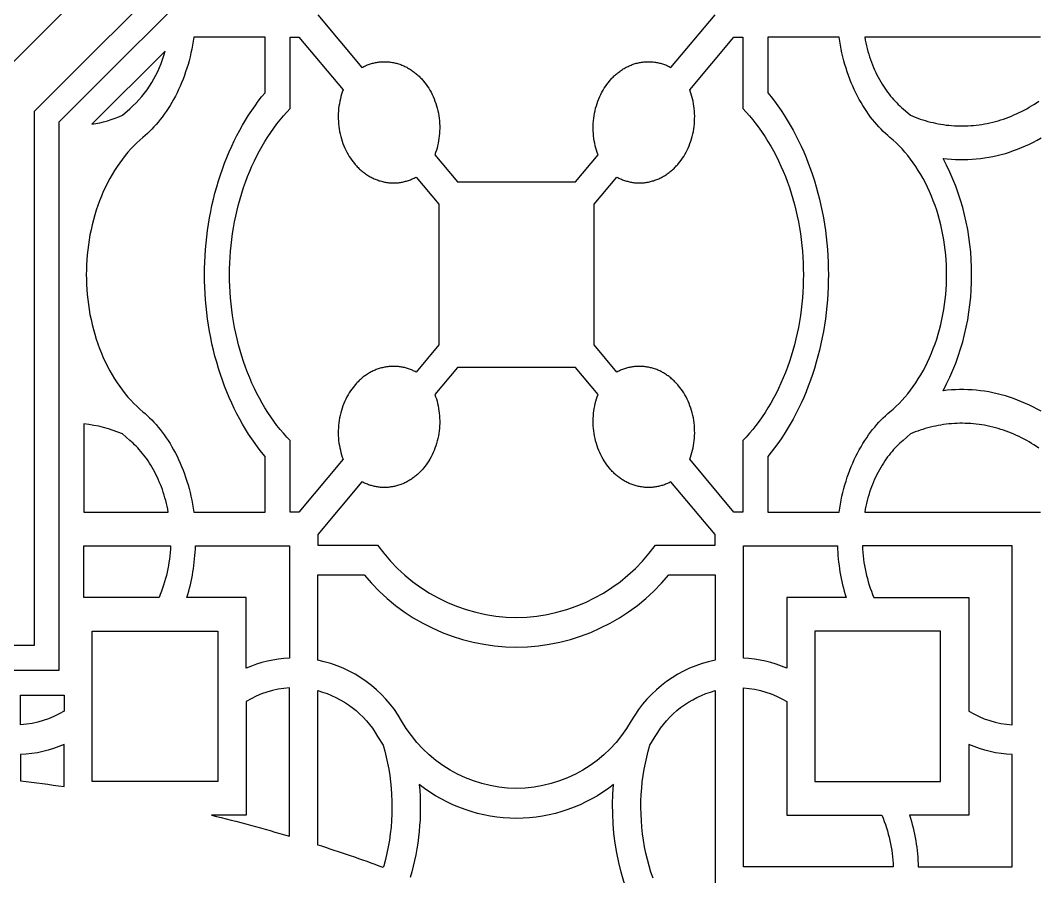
# Model space of a CAD drawing. Extents: x 59271 to 61367, y 41180 to 44085.
# Drawn here: x 60211.1 to 60423.5, y 43259.1 to 43437.7 of the extents above; entities that cross this region are included whole.
import ezdxf

# ---------------------------------------------------------------- set-up
doc = ezdxf.new("R2010")
doc.units = 0
doc.layers.get('0').update_dxf_attribs({"linetype": 'CONTINUOUS'})

msp = doc.modelspace()

# ---------------------------------------------------------------- linework, layer by layer
for points in [[(60172.6, 43587.48), (60203.59, 43587.48), (60203.59, 43482.21), (60233.21, 43452.59), (60203.59, 43422.97), (60203.59, 43317.7), (60141.61, 43317.7), (60141.61, 43422.97), (60111.99, 43452.59), (60141.61, 43482.21), (60141.61, 43587.48)], [(60253.18, 43450.51), (60245.83, 43450.51), (60213.99, 43418.66), (60213.99, 43307.3), (60174.68, 43307.3), (60174.68, 43302.11), (60219.18, 43302.11), (60219.18, 43416.51)], [(60236.68, 43356.04), (60237.14, 43355.64), (60237.61, 43355.22), (60238.07, 43354.78), (60238.52, 43354.32), (60238.97, 43353.85), (60239.42, 43353.36), (60239.86, 43352.84), (60240.29, 43352.31), (60240.72, 43351.76), (60241.13, 43351.2), (60241.54, 43350.61), (60241.94, 43350.01), (60242.33, 43349.39), (60242.71, 43348.75), (60243.08, 43348.1), (60243.44, 43347.43), (60243.79, 43346.75), (60244.12, 43346.05), (60244.44, 43345.34), (60244.75, 43344.61), (60245.05, 43343.87), (60245.33, 43343.12), (60245.59, 43342.36), (60245.84, 43341.59), (60246.08, 43340.8), (60246.3, 43340.01), (60246.5, 43339.21), (60246.69, 43338.4), (60246.86, 43337.59), (60247.02, 43336.77), (60247.15, 43335.95), (60247.28, 43335.12), (60262.16, 43335.12), (60262.16, 43346.7), (60261.44, 43347.58), (60260.74, 43348.48), (60260.06, 43349.42), (60259.39, 43350.38), (60258.73, 43351.37), (60258.1, 43352.39), (60257.48, 43353.44), (60256.87, 43354.51), (60256.29, 43355.6), (60255.73, 43356.72), (60255.19, 43357.85), (60254.67, 43359.01), (60254.18, 43360.19), (60253.71, 43361.39), (60253.26, 43362.61), (60252.83, 43363.84), (60252.43, 43365.09), (60252.06, 43366.35), (60251.71, 43367.63), (60251.38, 43368.91), (60251.08, 43370.2), (60250.81, 43371.51), (60250.56, 43372.81), (60250.35, 43374.13), (60250.15, 43375.44), (60249.99, 43376.76), (60249.84, 43378.08), (60249.73, 43379.4), (60249.64, 43380.72), (60249.58, 43382.03), (60249.54, 43383.34), (60249.53, 43384.65), (60249.54, 43385.95), (60249.58, 43387.26), (60249.64, 43388.57), (60249.73, 43389.89), (60249.84, 43391.21), (60249.99, 43392.53), (60250.15, 43393.85), (60250.35, 43395.17), (60250.56, 43396.48), (60250.81, 43397.79), (60251.08, 43399.09), (60251.38, 43400.38), (60251.71, 43401.67), (60252.06, 43402.94), (60252.43, 43404.2), (60252.83, 43405.45), (60253.26, 43406.68), (60253.71, 43407.9), (60254.18, 43409.1), (60254.67, 43410.28), (60255.19, 43411.44), (60255.73, 43412.58), (60256.29, 43413.7), (60256.87, 43414.79), (60257.48, 43415.86), (60258.1, 43416.9), (60258.73, 43417.92), (60259.39, 43418.91), (60260.06, 43419.88), (60260.74, 43420.81), (60261.44, 43421.72), (60262.16, 43422.6), (60262.16, 43434.17), (60247.28, 43434.17), (60247.15, 43433.35), (60247.02, 43432.52), (60246.86, 43431.7), (60246.69, 43430.89), (60246.5, 43430.08), (60246.3, 43429.28), (60246.08, 43428.49), (60245.84, 43427.71), (60245.59, 43426.94), (60245.33, 43426.17), (60245.05, 43425.42), (60244.75, 43424.68), (60244.44, 43423.96), (60244.12, 43423.24), (60243.79, 43422.55), (60243.44, 43421.86), (60243.08, 43421.19), (60242.71, 43420.54), (60242.33, 43419.9), (60241.94, 43419.29), (60241.54, 43418.68), (60241.13, 43418.1), (60240.72, 43417.53), (60240.29, 43416.98), (60239.86, 43416.45), (60239.42, 43415.94), (60238.97, 43415.45), (60238.52, 43414.97), (60238.07, 43414.51), (60237.61, 43414.08), (60237.14, 43413.66), (60236.68, 43413.26), (60236.04, 43412.7), (60235.4, 43412.12), (60234.78, 43411.5), (60234.17, 43410.86), (60233.56, 43410.19), (60232.98, 43409.48), (60232.4, 43408.75), (60231.84, 43407.99), (60231.3, 43407.2), (60230.77, 43406.39), (60230.26, 43405.55), (60229.77, 43404.69), (60229.3, 43403.81), (60228.85, 43402.9), (60228.42, 43401.97), (60228.02, 43401.03), (60227.64, 43400.06), (60227.28, 43399.08), (60226.94, 43398.09), (60226.63, 43397.09), (60226.35, 43396.07), (60226.09, 43395.04), (60225.85, 43394.01), (60225.64, 43392.97), (60225.46, 43391.93), (60225.3, 43390.88), (60225.17, 43389.84), (60225.06, 43388.79), (60224.97, 43387.75), (60224.91, 43386.71), (60224.88, 43385.67), (60224.87, 43384.65), (60224.88, 43383.62), (60224.91, 43382.59), (60224.97, 43381.55), (60225.06, 43380.5), (60225.17, 43379.46), (60225.3, 43378.41), (60225.46, 43377.36), (60225.64, 43376.32), (60225.85, 43375.28), (60226.09, 43374.25), (60226.35, 43373.22), (60226.63, 43372.21), (60226.94, 43371.2), (60227.28, 43370.21), (60227.64, 43369.23), (60228.02, 43368.27), (60228.42, 43367.32), (60228.85, 43366.4), (60229.3, 43365.49), (60229.77, 43364.6), (60230.26, 43363.74), (60230.77, 43362.9), (60231.3, 43362.09), (60231.84, 43361.3), (60232.4, 43360.54), (60232.98, 43359.81), (60233.56, 43359.11), (60234.17, 43358.43), (60234.78, 43357.79), (60235.4, 43357.18), (60236.04, 43356.59)], [(60267.36, 43350.01), (60266.66, 43350.76), (60265.97, 43351.54), (60265.29, 43352.35), (60264.63, 43353.19), (60263.98, 43354.07), (60263.34, 43354.97), (60262.73, 43355.89), (60262.13, 43356.85), (60261.54, 43357.83), (60260.98, 43358.84), (60260.44, 43359.87), (60259.92, 43360.92), (60259.42, 43362), (60258.95, 43363.09), (60258.49, 43364.21), (60258.06, 43365.34), (60257.66, 43366.49), (60257.28, 43367.65), (60256.93, 43368.83), (60256.6, 43370.02), (60256.3, 43371.22), (60256.03, 43372.43), (60255.78, 43373.64), (60255.56, 43374.86), (60255.36, 43376.09), (60255.19, 43377.32), (60255.05, 43378.55), (60254.94, 43379.77), (60254.85, 43381), (60254.79, 43382.22), (60254.75, 43383.44), (60254.74, 43384.65), (60254.75, 43385.86), (60254.79, 43387.07), (60254.85, 43388.3), (60254.94, 43389.52), (60255.05, 43390.75), (60255.19, 43391.98), (60255.36, 43393.21), (60255.56, 43394.43), (60255.78, 43395.65), (60256.03, 43396.87), (60256.3, 43398.08), (60256.6, 43399.27), (60256.93, 43400.46), (60257.28, 43401.64), (60257.66, 43402.81), (60258.06, 43403.95), (60258.49, 43405.09), (60258.95, 43406.2), (60259.42, 43407.3), (60259.92, 43408.37), (60260.44, 43409.43), (60260.98, 43410.46), (60261.54, 43411.46), (60262.13, 43412.45), (60262.73, 43413.4), (60263.34, 43414.33), (60263.98, 43415.23), (60264.63, 43416.1), (60265.29, 43416.94), (60265.97, 43417.75), (60266.66, 43418.54), (60267.36, 43419.29), (60267.36, 43434.17), (60269.21, 43434.17), (60278.42, 43423.17), (60278.25, 43422.72), (60278.11, 43422.26), (60277.97, 43421.78), (60277.85, 43421.3), (60277.74, 43420.81), (60277.65, 43420.3), (60277.57, 43419.8), (60277.5, 43419.28), (60277.46, 43418.76), (60277.43, 43418.23), (60277.41, 43417.7), (60277.42, 43417.17), (60277.44, 43416.64), (60277.48, 43416.11), (60277.53, 43415.58), (60277.6, 43415.05), (60277.69, 43414.53), (60277.8, 43414.01), (60277.92, 43413.49), (60278.06, 43412.99), (60278.22, 43412.49), (60278.39, 43412), (60278.58, 43411.53), (60278.77, 43411.06), (60278.99, 43410.6), (60279.21, 43410.16), (60279.45, 43409.73), (60279.7, 43409.32), (60279.96, 43408.92), (60280.23, 43408.54), (60280.5, 43408.17), (60280.79, 43407.81), (60280.93, 43407.64), (60281.08, 43407.47), (60281.24, 43407.31), (60281.39, 43407.14), (60281.55, 43406.98), (60281.71, 43406.82), (60281.88, 43406.66), (60282.05, 43406.51), (60282.22, 43406.36), (60282.39, 43406.21), (60282.57, 43406.07), (60282.75, 43405.93), (60282.94, 43405.79), (60283.12, 43405.66), (60283.31, 43405.53), (60283.5, 43405.41), (60283.7, 43405.29), (60283.89, 43405.17), (60284.09, 43405.06), (60284.29, 43404.95), (60284.5, 43404.84), (60284.7, 43404.74), (60284.91, 43404.65), (60285.12, 43404.56), (60285.33, 43404.47), (60285.54, 43404.39), (60285.76, 43404.32), (60285.97, 43404.24), (60286.19, 43404.18), (60286.41, 43404.12), (60286.62, 43404.06), (60286.84, 43404.01), (60287.06, 43403.96), (60287.29, 43403.92), (60287.51, 43403.89), (60287.73, 43403.86), (60287.95, 43403.83), (60288.18, 43403.81), (60288.4, 43403.8), (60288.62, 43403.79), (60288.84, 43403.78), (60289.06, 43403.78), (60289.29, 43403.79), (60289.51, 43403.8), (60289.73, 43403.81), (60289.95, 43403.83), (60290.17, 43403.86), (60290.38, 43403.89), (60290.6, 43403.92), (60290.81, 43403.96), (60291.03, 43404.01), (60291.24, 43404.06), (60291.45, 43404.11), (60291.66, 43404.17), (60291.87, 43404.23), (60292.07, 43404.3), (60292.28, 43404.37), (60292.48, 43404.45), (60292.68, 43404.53), (60292.87, 43404.61), (60293.07, 43404.7), (60293.26, 43404.79), (60293.45, 43404.88), (60293.64, 43404.98), (60298.37, 43399.33), (60298.37, 43369.97), (60293.64, 43364.32), (60293.45, 43364.41), (60293.26, 43364.51), (60293.07, 43364.6), (60292.87, 43364.69), (60292.68, 43364.77), (60292.48, 43364.85), (60292.28, 43364.92), (60292.07, 43365), (60291.87, 43365.06), (60291.66, 43365.12), (60291.45, 43365.18), (60291.24, 43365.24), (60291.03, 43365.29), (60290.81, 43365.33), (60290.6, 43365.37), (60290.38, 43365.41), (60290.17, 43365.44), (60289.95, 43365.46), (60289.73, 43365.48), (60289.51, 43365.5), (60289.29, 43365.51), (60289.06, 43365.51), (60288.84, 43365.51), (60288.62, 43365.51), (60288.4, 43365.5), (60288.18, 43365.48), (60287.95, 43365.46), (60287.73, 43365.44), (60287.51, 43365.41), (60287.29, 43365.37), (60287.06, 43365.33), (60286.84, 43365.29), (60286.62, 43365.23), (60286.41, 43365.18), (60286.19, 43365.12), (60285.97, 43365.05), (60285.76, 43364.98), (60285.54, 43364.9), (60285.33, 43364.82), (60285.12, 43364.74), (60284.91, 43364.65), (60284.7, 43364.55), (60284.5, 43364.45), (60284.29, 43364.35), (60284.09, 43364.24), (60283.89, 43364.13), (60283.7, 43364.01), (60283.5, 43363.89), (60283.31, 43363.76), (60283.12, 43363.63), (60282.94, 43363.5), (60282.75, 43363.36), (60282.57, 43363.22), (60282.39, 43363.08), (60282.22, 43362.93), (60282.05, 43362.78), (60281.88, 43362.63), (60281.71, 43362.47), (60281.55, 43362.31), (60281.39, 43362.15), (60281.24, 43361.99), (60281.08, 43361.82), (60280.93, 43361.65), (60280.79, 43361.48), (60280.5, 43361.13), (60280.23, 43360.76), (60279.96, 43360.37), (60279.7, 43359.98), (60279.45, 43359.56), (60279.21, 43359.13), (60278.99, 43358.69), (60278.77, 43358.24), (60278.58, 43357.77), (60278.39, 43357.29), (60278.22, 43356.8), (60278.06, 43356.31), (60277.92, 43355.8), (60277.8, 43355.29), (60277.69, 43354.77), (60277.6, 43354.24), (60277.53, 43353.72), (60277.48, 43353.18), (60277.44, 43352.65), (60277.42, 43352.12), (60277.41, 43351.59), (60277.43, 43351.06), (60277.46, 43350.54), (60277.5, 43350.01), (60277.57, 43349.5), (60277.65, 43348.99), (60277.74, 43348.49), (60277.85, 43348), (60277.97, 43347.51), (60278.11, 43347.04), (60278.25, 43346.58), (60278.42, 43346.12), (60269.21, 43335.12), (60267.36, 43335.12)], [(60361.79, 43419.29), (60362.5, 43418.54), (60363.19, 43417.75), (60363.87, 43416.94), (60364.53, 43416.1), (60365.18, 43415.23), (60365.82, 43414.33), (60366.43, 43413.4), (60367.03, 43412.45), (60367.62, 43411.46), (60368.18, 43410.46), (60368.72, 43409.43), (60369.24, 43408.37), (60369.74, 43407.3), (60370.21, 43406.2), (60370.67, 43405.09), (60371.1, 43403.95), (60371.5, 43402.81), (60371.88, 43401.64), (60372.23, 43400.46), (60372.56, 43399.27), (60372.86, 43398.08), (60373.13, 43396.87), (60373.38, 43395.65), (60373.6, 43394.43), (60373.8, 43393.21), (60373.97, 43391.98), (60374.11, 43390.75), (60374.22, 43389.52), (60374.31, 43388.3), (60374.37, 43387.07), (60374.41, 43385.86), (60374.42, 43384.65), (60374.41, 43383.44), (60374.37, 43382.22), (60374.31, 43381), (60374.22, 43379.77), (60374.11, 43378.55), (60373.97, 43377.32), (60373.8, 43376.09), (60373.6, 43374.86), (60373.38, 43373.64), (60373.13, 43372.43), (60372.86, 43371.22), (60372.56, 43370.02), (60372.23, 43368.83), (60371.88, 43367.65), (60371.5, 43366.49), (60371.1, 43365.34), (60370.67, 43364.21), (60370.21, 43363.09), (60369.74, 43362), (60369.24, 43360.92), (60368.72, 43359.87), (60368.18, 43358.84), (60367.62, 43357.83), (60367.03, 43356.85), (60366.43, 43355.89), (60365.82, 43354.97), (60365.18, 43354.07), (60364.53, 43353.19), (60363.87, 43352.35), (60363.19, 43351.54), (60362.5, 43350.76), (60361.79, 43350.01), (60361.79, 43335.12), (60359.95, 43335.12), (60350.74, 43346.12), (60350.9, 43346.58), (60351.05, 43347.04), (60351.19, 43347.51), (60351.31, 43348), (60351.42, 43348.49), (60351.51, 43348.99), (60351.59, 43349.5), (60351.66, 43350.01), (60351.7, 43350.54), (60351.73, 43351.06), (60351.75, 43351.59), (60351.74, 43352.12), (60351.72, 43352.65), (60351.68, 43353.18), (60351.63, 43353.72), (60351.56, 43354.24), (60351.47, 43354.77), (60351.36, 43355.29), (60351.24, 43355.8), (60351.1, 43356.31), (60350.94, 43356.8), (60350.77, 43357.29), (60350.58, 43357.77), (60350.39, 43358.24), (60350.17, 43358.69), (60349.95, 43359.13), (60349.71, 43359.56), (60349.46, 43359.98), (60349.2, 43360.37), (60348.93, 43360.76), (60348.66, 43361.13), (60348.37, 43361.48), (60348.23, 43361.65), (60348.08, 43361.82), (60347.92, 43361.99), (60347.77, 43362.15), (60347.61, 43362.31), (60347.45, 43362.47), (60347.28, 43362.63), (60347.11, 43362.78), (60346.94, 43362.93), (60346.76, 43363.08), (60346.59, 43363.22), (60346.41, 43363.36), (60346.22, 43363.5), (60346.04, 43363.63), (60345.85, 43363.76), (60345.66, 43363.89), (60345.46, 43364.01), (60345.27, 43364.13), (60345.07, 43364.24), (60344.87, 43364.35), (60344.66, 43364.45), (60344.46, 43364.55), (60344.25, 43364.65), (60344.04, 43364.74), (60343.83, 43364.82), (60343.62, 43364.9), (60343.4, 43364.98), (60343.19, 43365.05), (60342.97, 43365.12), (60342.75, 43365.18), (60342.54, 43365.23), (60342.32, 43365.29), (60342.09, 43365.33), (60341.87, 43365.37), (60341.65, 43365.41), (60341.43, 43365.44), (60341.21, 43365.46), (60340.98, 43365.48), (60340.76, 43365.5), (60340.54, 43365.51), (60340.32, 43365.51), (60340.1, 43365.51), (60339.87, 43365.51), (60339.65, 43365.5), (60339.43, 43365.48), (60339.21, 43365.46), (60338.99, 43365.44), (60338.78, 43365.41), (60338.56, 43365.37), (60338.35, 43365.33), (60338.13, 43365.29), (60337.92, 43365.24), (60337.71, 43365.18), (60337.5, 43365.12), (60337.29, 43365.06), (60337.09, 43365), (60336.88, 43364.92), (60336.68, 43364.85), (60336.48, 43364.77), (60336.29, 43364.69), (60336.09, 43364.6), (60335.9, 43364.51), (60335.71, 43364.41), (60335.52, 43364.32), (60330.79, 43369.97), (60330.79, 43399.33), (60335.52, 43404.98), (60335.71, 43404.88), (60335.9, 43404.79), (60336.09, 43404.7), (60336.29, 43404.61), (60336.48, 43404.53), (60336.68, 43404.45), (60336.88, 43404.37), (60337.09, 43404.3), (60337.29, 43404.23), (60337.5, 43404.17), (60337.71, 43404.11), (60337.92, 43404.06), (60338.13, 43404.01), (60338.35, 43403.96), (60338.56, 43403.92), (60338.78, 43403.89), (60338.99, 43403.86), (60339.21, 43403.83), (60339.43, 43403.81), (60339.65, 43403.8), (60339.87, 43403.79), (60340.1, 43403.78), (60340.32, 43403.78), (60340.54, 43403.79), (60340.76, 43403.8), (60340.98, 43403.81), (60341.21, 43403.83), (60341.43, 43403.86), (60341.65, 43403.89), (60341.87, 43403.92), (60342.09, 43403.96), (60342.32, 43404.01), (60342.54, 43404.06), (60342.75, 43404.12), (60342.97, 43404.18), (60343.19, 43404.24), (60343.4, 43404.32), (60343.62, 43404.39), (60343.83, 43404.47), (60344.04, 43404.56), (60344.25, 43404.65), (60344.46, 43404.74), (60344.66, 43404.84), (60344.87, 43404.95), (60345.07, 43405.06), (60345.27, 43405.17), (60345.46, 43405.29), (60345.66, 43405.41), (60345.85, 43405.53), (60346.04, 43405.66), (60346.22, 43405.79), (60346.41, 43405.93), (60346.59, 43406.07), (60346.76, 43406.21), (60346.94, 43406.36), (60347.11, 43406.51), (60347.28, 43406.66), (60347.45, 43406.82), (60347.61, 43406.98), (60347.77, 43407.14), (60347.92, 43407.31), (60348.08, 43407.47), (60348.23, 43407.64), (60348.37, 43407.81), (60348.66, 43408.17), (60348.93, 43408.54), (60349.2, 43408.92), (60349.46, 43409.32), (60349.71, 43409.73), (60349.95, 43410.16), (60350.17, 43410.6), (60350.39, 43411.06), (60350.58, 43411.53), (60350.77, 43412), (60350.94, 43412.49), (60351.1, 43412.99), (60351.24, 43413.49), (60351.36, 43414.01), (60351.47, 43414.53), (60351.56, 43415.05), (60351.63, 43415.58), (60351.68, 43416.11), (60351.72, 43416.64), (60351.74, 43417.17), (60351.75, 43417.7), (60351.73, 43418.23), (60351.7, 43418.76), (60351.66, 43419.28), (60351.59, 43419.8), (60351.51, 43420.3), (60351.42, 43420.81), (60351.31, 43421.3), (60351.19, 43421.78), (60351.05, 43422.26), (60350.9, 43422.72), (60350.74, 43423.17), (60359.95, 43434.17), (60361.79, 43434.17)], [(60392.48, 43413.26), (60392.02, 43413.66), (60391.55, 43414.08), (60391.09, 43414.51), (60390.64, 43414.97), (60390.19, 43415.45), (60389.74, 43415.94), (60389.3, 43416.45), (60388.87, 43416.98), (60388.44, 43417.53), (60388.03, 43418.1), (60387.62, 43418.68), (60387.22, 43419.29), (60386.83, 43419.9), (60386.45, 43420.54), (60386.08, 43421.19), (60385.72, 43421.86), (60385.37, 43422.55), (60385.04, 43423.24), (60384.72, 43423.96), (60384.41, 43424.68), (60384.11, 43425.42), (60383.83, 43426.17), (60383.57, 43426.94), (60383.32, 43427.71), (60383.08, 43428.49), (60382.86, 43429.28), (60382.66, 43430.08), (60382.47, 43430.89), (60382.3, 43431.7), (60382.14, 43432.52), (60382.01, 43433.35), (60381.88, 43434.17), (60367, 43434.17), (60367, 43422.6), (60367.72, 43421.72), (60368.42, 43420.81), (60369.1, 43419.88), (60369.77, 43418.91), (60370.43, 43417.92), (60371.06, 43416.9), (60371.68, 43415.86), (60372.28, 43414.79), (60372.87, 43413.7), (60373.43, 43412.58), (60373.97, 43411.44), (60374.49, 43410.28), (60374.98, 43409.1), (60375.45, 43407.9), (60375.9, 43406.68), (60376.33, 43405.45), (60376.73, 43404.2), (60377.1, 43402.94), (60377.45, 43401.67), (60377.78, 43400.38), (60378.08, 43399.09), (60378.35, 43397.79), (60378.6, 43396.48), (60378.81, 43395.17), (60379.01, 43393.85), (60379.17, 43392.53), (60379.32, 43391.21), (60379.43, 43389.89), (60379.52, 43388.57), (60379.58, 43387.26), (60379.62, 43385.95), (60379.63, 43384.65), (60379.62, 43383.34), (60379.58, 43382.03), (60379.52, 43380.72), (60379.43, 43379.4), (60379.32, 43378.08), (60379.17, 43376.76), (60379.01, 43375.44), (60378.81, 43374.13), (60378.6, 43372.81), (60378.35, 43371.51), (60378.08, 43370.2), (60377.78, 43368.91), (60377.45, 43367.63), (60377.1, 43366.35), (60376.73, 43365.09), (60376.33, 43363.84), (60375.9, 43362.61), (60375.45, 43361.39), (60374.98, 43360.19), (60374.49, 43359.01), (60373.97, 43357.85), (60373.43, 43356.72), (60372.87, 43355.6), (60372.28, 43354.51), (60371.68, 43353.44), (60371.06, 43352.39), (60370.43, 43351.37), (60369.77, 43350.38), (60369.1, 43349.42), (60368.42, 43348.48), (60367.72, 43347.58), (60367, 43346.7), (60367, 43335.12), (60381.88, 43335.12), (60382.01, 43335.95), (60382.14, 43336.77), (60382.3, 43337.59), (60382.47, 43338.4), (60382.66, 43339.21), (60382.86, 43340.01), (60383.08, 43340.8), (60383.32, 43341.59), (60383.57, 43342.36), (60383.83, 43343.12), (60384.11, 43343.87), (60384.41, 43344.61), (60384.72, 43345.34), (60385.04, 43346.05), (60385.37, 43346.75), (60385.72, 43347.43), (60386.08, 43348.1), (60386.45, 43348.75), (60386.83, 43349.39), (60387.22, 43350.01), (60387.62, 43350.61), (60388.03, 43351.2), (60388.44, 43351.76), (60388.87, 43352.31), (60389.3, 43352.84), (60389.74, 43353.36), (60390.19, 43353.85), (60390.64, 43354.32), (60391.09, 43354.78), (60391.55, 43355.22), (60392.02, 43355.64), (60392.48, 43356.04), (60393.12, 43356.59), (60393.76, 43357.18), (60394.38, 43357.79), (60394.99, 43358.43), (60395.6, 43359.11), (60396.18, 43359.81), (60396.76, 43360.54), (60397.32, 43361.3), (60397.86, 43362.09), (60398.39, 43362.9), (60398.9, 43363.74), (60399.39, 43364.6), (60399.86, 43365.49), (60400.31, 43366.4), (60400.74, 43367.32), (60401.14, 43368.27), (60401.52, 43369.23), (60401.88, 43370.21), (60402.22, 43371.2), (60402.53, 43372.21), (60402.81, 43373.22), (60403.07, 43374.25), (60403.31, 43375.28), (60403.52, 43376.32), (60403.7, 43377.36), (60403.86, 43378.41), (60403.99, 43379.46), (60404.1, 43380.5), (60404.19, 43381.55), (60404.25, 43382.59), (60404.28, 43383.62), (60404.29, 43384.65), (60404.28, 43385.67), (60404.25, 43386.71), (60404.19, 43387.75), (60404.1, 43388.79), (60403.99, 43389.84), (60403.86, 43390.88), (60403.7, 43391.93), (60403.52, 43392.97), (60403.31, 43394.01), (60403.07, 43395.04), (60402.81, 43396.07), (60402.53, 43397.09), (60402.22, 43398.09), (60401.88, 43399.08), (60401.52, 43400.06), (60401.14, 43401.03), (60400.74, 43401.97), (60400.31, 43402.9), (60399.86, 43403.81), (60399.39, 43404.69), (60398.9, 43405.55), (60398.39, 43406.39), (60397.86, 43407.2), (60397.32, 43407.99), (60396.76, 43408.75), (60396.18, 43409.48), (60395.6, 43410.19), (60394.99, 43410.86), (60394.38, 43411.5), (60393.76, 43412.12), (60393.12, 43412.7)], [(60252.32, 43310.24), (60252.32, 43278.91), (60226.11, 43278.91), (60226.11, 43310.24)], [(60376.84, 43310.24), (60376.84, 43278.91), (60403.05, 43278.91), (60403.05, 43310.24)]]:
    msp.add_lwpolyline(points, close=True)
for points in [[(60273.14, 43438.87), (60282.35, 43427.87), (60282.53, 43427.96), (60282.72, 43428.06), (60282.92, 43428.15), (60283.11, 43428.24), (60283.31, 43428.32), (60283.51, 43428.4), (60283.71, 43428.47), (60283.91, 43428.55), (60284.12, 43428.61), (60284.32, 43428.68), (60284.53, 43428.73), (60284.74, 43428.79), (60284.96, 43428.84), (60285.17, 43428.88), (60285.38, 43428.92), (60285.6, 43428.96), (60285.82, 43428.99), (60286.04, 43429.01), (60286.26, 43429.03), (60286.48, 43429.05), (60286.7, 43429.06), (60286.92, 43429.06), (60287.14, 43429.06), (60287.36, 43429.06), (60287.59, 43429.05), (60287.81, 43429.03), (60288.03, 43429.01), (60288.25, 43428.99), (60288.48, 43428.96), (60288.7, 43428.92), (60288.92, 43428.88), (60289.14, 43428.84), (60289.36, 43428.78), (60289.58, 43428.73), (60289.8, 43428.67), (60290.01, 43428.6), (60290.23, 43428.53), (60290.44, 43428.45), (60290.65, 43428.37), (60290.86, 43428.29), (60291.07, 43428.2), (60291.28, 43428.1), (60291.49, 43428), (60291.69, 43427.9), (60291.89, 43427.79), (60292.09, 43427.68), (60292.29, 43427.56), (60292.48, 43427.44), (60292.67, 43427.31), (60292.86, 43427.18), (60293.05, 43427.05), (60293.23, 43426.91), (60293.41, 43426.77), (60293.59, 43426.63), (60293.76, 43426.48), (60293.94, 43426.33), (60294.1, 43426.18), (60294.27, 43426.02), (60294.43, 43425.86), (60294.59, 43425.7), (60294.75, 43425.54), (60294.9, 43425.37), (60295.05, 43425.2), (60295.2, 43425.03), (60295.48, 43424.68), (60295.76, 43424.31), (60296.03, 43423.92), (60296.28, 43423.53), (60296.53, 43423.11), (60296.77, 43422.68), (60297, 43422.24), (60297.21, 43421.79), (60297.41, 43421.32), (60297.59, 43420.84), (60297.76, 43420.35), (60297.92, 43419.86), (60298.06, 43419.35), (60298.18, 43418.84), (60298.29, 43418.32), (60298.38, 43417.79), (60298.45, 43417.27), (60298.51, 43416.74), (60298.55, 43416.2), (60298.57, 43415.67), (60298.57, 43415.14), (60298.56, 43414.61), (60298.53, 43414.09), (60298.48, 43413.57), (60298.42, 43413.05), (60298.34, 43412.54), (60298.24, 43412.04), (60298.14, 43411.55), (60298.01, 43411.06), (60297.88, 43410.59), (60297.73, 43410.13), (60297.57, 43409.67), (60302.3, 43404.02), (60326.86, 43404.02), (60331.59, 43409.67), (60331.43, 43410.13), (60331.28, 43410.59), (60331.15, 43411.06), (60331.02, 43411.55), (60330.92, 43412.04), (60330.82, 43412.54), (60330.74, 43413.05), (60330.68, 43413.57), (60330.63, 43414.09), (60330.6, 43414.61), (60330.59, 43415.14), (60330.59, 43415.67), (60330.61, 43416.2), (60330.65, 43416.74), (60330.71, 43417.27), (60330.78, 43417.79), (60330.87, 43418.32), (60330.98, 43418.84), (60331.1, 43419.35), (60331.24, 43419.86), (60331.4, 43420.35), (60331.57, 43420.84), (60331.75, 43421.32), (60331.95, 43421.79), (60332.16, 43422.24), (60332.39, 43422.68), (60332.63, 43423.11), (60332.87, 43423.53), (60333.13, 43423.92), (60333.4, 43424.31), (60333.68, 43424.68), (60333.96, 43425.03), (60334.11, 43425.2), (60334.26, 43425.37), (60334.41, 43425.54), (60334.57, 43425.7), (60334.73, 43425.86), (60334.89, 43426.02), (60335.06, 43426.18), (60335.22, 43426.33), (60335.4, 43426.48), (60335.57, 43426.63), (60335.75, 43426.77), (60335.93, 43426.91), (60336.11, 43427.05), (60336.3, 43427.18), (60336.49, 43427.31), (60336.68, 43427.44), (60336.87, 43427.56), (60337.07, 43427.68), (60337.27, 43427.79), (60337.47, 43427.9), (60337.67, 43428), (60337.88, 43428.1), (60338.09, 43428.2), (60338.29, 43428.29), (60338.51, 43428.37), (60338.72, 43428.45), (60338.93, 43428.53), (60339.15, 43428.6), (60339.36, 43428.67), (60339.58, 43428.73), (60339.8, 43428.78), (60340.02, 43428.84), (60340.24, 43428.88), (60340.46, 43428.92), (60340.68, 43428.96), (60340.91, 43428.99), (60341.13, 43429.01), (60341.35, 43429.03), (60341.57, 43429.05), (60341.8, 43429.06), (60342.02, 43429.06), (60342.24, 43429.06), (60342.46, 43429.06), (60342.68, 43429.05), (60342.9, 43429.03), (60343.12, 43429.01), (60343.34, 43428.99), (60343.56, 43428.96), (60343.78, 43428.92), (60343.99, 43428.88), (60344.2, 43428.84), (60344.42, 43428.79), (60344.63, 43428.73), (60344.84, 43428.68), (60345.04, 43428.61), (60345.25, 43428.55), (60345.45, 43428.47), (60345.65, 43428.4), (60345.85, 43428.32), (60346.05, 43428.24), (60346.24, 43428.15), (60346.44, 43428.06), (60346.63, 43427.96), (60346.81, 43427.87), (60356.02, 43438.87)], [(60423.87, 43434.17), (60387.21, 43434.17), (60387.32, 43433.57), (60387.45, 43432.97), (60387.58, 43432.38), (60387.73, 43431.79), (60387.89, 43431.21), (60388.06, 43430.63), (60388.24, 43430.07), (60388.43, 43429.5), (60388.63, 43428.95), (60388.84, 43428.41), (60389.06, 43427.87), (60389.28, 43427.35), (60389.52, 43426.83), (60389.77, 43426.32), (60390.02, 43425.83), (60390.28, 43425.35), (60390.55, 43424.87), (60390.83, 43424.41), (60391.11, 43423.96), (60391.4, 43423.52), (60391.69, 43423.1), (60391.99, 43422.68), (60392.3, 43422.28), (60392.61, 43421.89), (60392.92, 43421.52), (60393.24, 43421.15), (60393.56, 43420.8), (60393.89, 43420.47), (60394.22, 43420.14), (60394.55, 43419.83), (60394.88, 43419.53), (60395.22, 43419.24), (60396.74, 43417.89), (60397.24, 43417.68), (60397.75, 43417.48), (60398.27, 43417.29), (60398.79, 43417.1), (60399.31, 43416.93), (60399.84, 43416.77), (60400.38, 43416.62), (60400.91, 43416.48), (60401.46, 43416.35), (60402, 43416.23), (60402.55, 43416.12), (60403.1, 43416.02), (60403.66, 43415.94), (60404.22, 43415.86), (60404.78, 43415.8), (60405.34, 43415.75), (60405.91, 43415.71), (60406.48, 43415.68), (60407.04, 43415.67), (60407.61, 43415.67), (60408.19, 43415.68), (60408.76, 43415.7), (60409.33, 43415.73), (60409.9, 43415.78), (60410.48, 43415.84), (60411.05, 43415.91), (60411.62, 43415.99), (60412.19, 43416.09), (60412.76, 43416.19), (60413.33, 43416.32), (60413.9, 43416.45), (60414.46, 43416.59), (60415.03, 43416.75), (60415.59, 43416.92), (60416.14, 43417.1), (60416.7, 43417.3), (60417.25, 43417.5), (60417.79, 43417.72), (60418.34, 43417.95), (60418.88, 43418.19), (60419.41, 43418.44), (60419.94, 43418.7), (60420.47, 43418.97), (60420.99, 43419.26), (60421.5, 43419.55), (60422.01, 43419.86), (60422.51, 43420.17), (60423.01, 43420.5), (60423.5, 43420.83)], [(60423.5, 43348.46), (60423.01, 43348.8), (60422.51, 43349.12), (60422.01, 43349.44), (60421.5, 43349.74), (60420.99, 43350.04), (60420.47, 43350.32), (60419.94, 43350.59), (60419.41, 43350.86), (60418.88, 43351.11), (60418.34, 43351.35), (60417.79, 43351.58), (60417.25, 43351.79), (60416.7, 43352), (60416.14, 43352.19), (60415.59, 43352.37), (60415.03, 43352.54), (60414.46, 43352.7), (60413.9, 43352.85), (60413.33, 43352.98), (60412.76, 43353.1), (60412.19, 43353.21), (60411.62, 43353.3), (60411.05, 43353.39), (60410.48, 43353.46), (60409.9, 43353.52), (60409.33, 43353.56), (60408.76, 43353.6), (60408.19, 43353.62), (60407.61, 43353.63), (60407.04, 43353.63), (60406.48, 43353.61), (60405.91, 43353.58), (60405.34, 43353.54), (60404.78, 43353.49), (60404.22, 43353.43), (60403.66, 43353.36), (60403.1, 43353.27), (60402.55, 43353.17), (60402, 43353.06), (60401.46, 43352.95), (60400.91, 43352.82), (60400.38, 43352.67), (60399.84, 43352.52), (60399.31, 43352.36), (60398.79, 43352.19), (60398.27, 43352.01), (60397.75, 43351.82), (60397.24, 43351.62), (60396.74, 43351.41), (60395.22, 43350.05), (60394.88, 43349.76), (60394.55, 43349.46), (60394.22, 43349.15), (60393.89, 43348.83), (60393.56, 43348.49), (60393.24, 43348.14), (60392.92, 43347.78), (60392.61, 43347.4), (60392.3, 43347.01), (60391.99, 43346.61), (60391.69, 43346.2), (60391.4, 43345.77), (60391.11, 43345.33), (60390.83, 43344.88), (60390.55, 43344.42), (60390.28, 43343.95), (60390.02, 43343.46), (60389.77, 43342.97), (60389.52, 43342.46), (60389.28, 43341.95), (60389.06, 43341.42), (60388.84, 43340.89), (60388.63, 43340.34), (60388.43, 43339.79), (60388.24, 43339.23), (60388.06, 43338.66), (60387.89, 43338.08), (60387.73, 43337.5), (60387.58, 43336.91), (60387.45, 43336.32), (60387.32, 43335.72), (60387.21, 43335.12), (60423.87, 43335.12)]]:
    msp.add_lwpolyline(points)
for points in [[(60226.04, 43416.02, 0.060194), (60232.42, 43417.89), (60233.94, 43419.24, 0.150454), (60241.29, 43431.26)], [(60285.6, 43328.22, 0.240747), (60314.58, 43313.13, 0.240747), (60343.56, 43328.22), (60356.02, 43328.22), (60356.02, 43330.42), (60346.81, 43341.43), (60346.63, 43341.33), (60346.44, 43341.24), (60346.24, 43341.14), (60346.05, 43341.06), (60345.85, 43340.97), (60345.65, 43340.9), (60345.45, 43340.82), (60345.25, 43340.75), (60345.04, 43340.68), (60344.84, 43340.62), (60344.63, 43340.56), (60344.42, 43340.51), (60344.2, 43340.46), (60343.99, 43340.41), (60343.78, 43340.37), (60343.56, 43340.34), (60343.34, 43340.31), (60343.12, 43340.28), (60342.9, 43340.26), (60342.68, 43340.25), (60342.46, 43340.24), (60342.24, 43340.23), (60342.02, 43340.23), (60341.8, 43340.23), (60341.57, 43340.24), (60341.35, 43340.26), (60341.13, 43340.28), (60340.91, 43340.31), (60340.68, 43340.34), (60340.46, 43340.37), (60340.24, 43340.41), (60340.02, 43340.46), (60339.8, 43340.51), (60339.58, 43340.57), (60339.36, 43340.63), (60339.15, 43340.69), (60338.93, 43340.76), (60338.72, 43340.84), (60338.51, 43340.92), (60338.29, 43341.01), (60338.09, 43341.1), (60337.88, 43341.19), (60337.67, 43341.29), (60337.47, 43341.4), (60337.27, 43341.51), (60337.07, 43341.62), (60336.87, 43341.74), (60336.68, 43341.86), (60336.49, 43341.98), (60336.3, 43342.11), (60336.11, 43342.24), (60335.93, 43342.38), (60335.75, 43342.52), (60335.57, 43342.66), (60335.4, 43342.81), (60335.22, 43342.96), (60335.06, 43343.11), (60334.89, 43343.27), (60334.73, 43343.43), (60334.57, 43343.59), (60334.41, 43343.76), (60334.26, 43343.92), (60334.11, 43344.09), (60333.96, 43344.26), (60333.68, 43344.62), (60333.4, 43344.99), (60333.13, 43345.37), (60332.87, 43345.77), (60332.63, 43346.18), (60332.39, 43346.61), (60332.16, 43347.05), (60331.95, 43347.51), (60331.75, 43347.97), (60331.57, 43348.45), (60331.4, 43348.94), (60331.24, 43349.44), (60331.1, 43349.94), (60330.98, 43350.46), (60330.87, 43350.98), (60330.78, 43351.5), (60330.71, 43352.03), (60330.65, 43352.56), (60330.61, 43353.09), (60330.59, 43353.62), (60330.59, 43354.15), (60330.6, 43354.68), (60330.63, 43355.21), (60330.68, 43355.73), (60330.74, 43356.24), (60330.82, 43356.75), (60330.92, 43357.26), (60331.02, 43357.75), (60331.15, 43358.23), (60331.28, 43358.71), (60331.43, 43359.17), (60331.59, 43359.62), (60326.86, 43365.27), (60302.3, 43365.27), (60297.57, 43359.62), (60297.73, 43359.17), (60297.88, 43358.71), (60298.01, 43358.23), (60298.14, 43357.75), (60298.24, 43357.26), (60298.34, 43356.75), (60298.42, 43356.24), (60298.48, 43355.73), (60298.53, 43355.21), (60298.56, 43354.68), (60298.57, 43354.15), (60298.57, 43353.62), (60298.55, 43353.09), (60298.51, 43352.56), (60298.45, 43352.03), (60298.38, 43351.5), (60298.29, 43350.98), (60298.18, 43350.46), (60298.06, 43349.94), (60297.92, 43349.44), (60297.76, 43348.94), (60297.59, 43348.45), (60297.41, 43347.97), (60297.21, 43347.51), (60297, 43347.05), (60296.77, 43346.61), (60296.53, 43346.18), (60296.28, 43345.77), (60296.03, 43345.37), (60295.76, 43344.99), (60295.48, 43344.62), (60295.2, 43344.26), (60295.05, 43344.09), (60294.9, 43343.92), (60294.75, 43343.76), (60294.59, 43343.59), (60294.43, 43343.43), (60294.27, 43343.27), (60294.1, 43343.11), (60293.94, 43342.96), (60293.76, 43342.81), (60293.59, 43342.66), (60293.41, 43342.52), (60293.23, 43342.38), (60293.05, 43342.24), (60292.86, 43342.11), (60292.67, 43341.98), (60292.48, 43341.86), (60292.29, 43341.74), (60292.09, 43341.62), (60291.89, 43341.51), (60291.69, 43341.4), (60291.49, 43341.29), (60291.28, 43341.19), (60291.07, 43341.1), (60290.86, 43341.01), (60290.65, 43340.92), (60290.44, 43340.84), (60290.23, 43340.76), (60290.01, 43340.69), (60289.8, 43340.63), (60289.58, 43340.57), (60289.36, 43340.51), (60289.14, 43340.46), (60288.92, 43340.41), (60288.7, 43340.37), (60288.48, 43340.34), (60288.25, 43340.31), (60288.03, 43340.28), (60287.81, 43340.26), (60287.59, 43340.24), (60287.36, 43340.23), (60287.14, 43340.23), (60286.92, 43340.23), (60286.7, 43340.24), (60286.48, 43340.25), (60286.26, 43340.26), (60286.04, 43340.28), (60285.82, 43340.31), (60285.6, 43340.34), (60285.38, 43340.37), (60285.17, 43340.41), (60284.96, 43340.46), (60284.74, 43340.51), (60284.53, 43340.56), (60284.32, 43340.62), (60284.12, 43340.68), (60283.91, 43340.75), (60283.71, 43340.82), (60283.51, 43340.9), (60283.31, 43340.97), (60283.11, 43341.06), (60282.92, 43341.14), (60282.72, 43341.24), (60282.53, 43341.33), (60282.35, 43341.43), (60273.14, 43330.42), (60273.14, 43328.22)], [(60232.42, 43351.41, 0.075942), (60224.38, 43353.49), (60224.38, 43335.12), (60241.95, 43335.12), (60241.84, 43335.72), (60241.71, 43336.32), (60241.58, 43336.91), (60241.43, 43337.5), (60241.27, 43338.08), (60241.1, 43338.66), (60240.92, 43339.23), (60240.73, 43339.79), (60240.53, 43340.34), (60240.32, 43340.89), (60240.1, 43341.42), (60239.88, 43341.95), (60239.64, 43342.46), (60239.39, 43342.97), (60239.14, 43343.46), (60238.88, 43343.95), (60238.61, 43344.42), (60238.33, 43344.88), (60238.05, 43345.33), (60237.76, 43345.77), (60237.47, 43346.2), (60237.17, 43346.61), (60236.86, 43347.01), (60236.55, 43347.4), (60236.24, 43347.78), (60235.92, 43348.14), (60235.6, 43348.49), (60235.27, 43348.83), (60234.94, 43349.15), (60234.61, 43349.46), (60234.28, 43349.76), (60233.94, 43350.05)], [(60242.43, 43328.08, -0.090687), (60240.04, 43317.28), (60224.38, 43317.28), (60224.38, 43328.08)], [(60267.25, 43304.65, 0.093744), (60258.21, 43302.51), (60258.21, 43317.28), (60245.85, 43317.28, 0.067508), (60247.64, 43328.08), (60267.25, 43328.08)], [(60370.95, 43302.51, 0.093744), (60361.91, 43304.65), (60361.91, 43328.08), (60381.52, 43328.08, 0.067508), (60383.31, 43317.28), (60370.95, 43317.28)], [(60386.73, 43328.08, 0.090687), (60389.12, 43317.28), (60408.94, 43317.28), (60408.94, 43293.58, 0.123377), (60417.98, 43290.73), (60417.98, 43328.08)], [(60290.64, 43291.55, 0.215544), (60273.14, 43304.21), (60273.14, 43322), (60282.83, 43322, 0.222359), (60314.58, 43306.91, 0.222359), (60346.33, 43322), (60356.02, 43322), (60356.02, 43304.21, 0.215544), (60338.52, 43291.55, -0.26745), (60314.58, 43277.43, -0.26745)], [(60267.25, 43267.47), (60267.25, 43298.42, 0.123377), (60258.21, 43295.57), (60258.21, 43271.88), (60250.97, 43271.88, -0.01274)], [(60273.14, 43265.65), (60273.14, 43297.85, -0.200602), (60285.63, 43288.28), (60286.77, 43286.46), (60287.11, 43285.25), (60287.42, 43284.01), (60287.7, 43282.75), (60287.94, 43281.47), (60288.15, 43280.17), (60288.33, 43278.85), (60288.46, 43277.52), (60288.55, 43276.18), (60288.61, 43274.82), (60288.62, 43273.46), (60288.6, 43272.1), (60288.53, 43270.73), (60288.42, 43269.36), (60288.27, 43267.99), (60288.08, 43266.63), (60287.85, 43265.28), (60287.57, 43263.94), (60287.26, 43262.61), (60286.91, 43261.3), (60286.81, 43260.96, 0.010912)], [(60361.91, 43298.42, -0.123377), (60370.95, 43295.57), (60370.95, 43271.88), (60390.78, 43271.88, -0.090687), (60393.16, 43261.07), (60361.91, 43261.07)], [(60220.22, 43293.58, -0.123377), (60211.18, 43290.73), (60211.18, 43296.91), (60220.22, 43296.91)], [(60220.22, 43277.84), (60220.22, 43286.65, -0.093744), (60211.18, 43284.5), (60211.18, 43279.03, -0.006886)], [(60396.58, 43271.88, -0.067508), (60398.38, 43261.07), (60417.98, 43261.07), (60417.98, 43284.5, -0.093744), (60408.94, 43286.65), (60408.94, 43271.88)]]:
    msp.add_lwpolyline(points, format="xyb", close=True)
for points in [[(60423.98, 43356.13), (60423.19, 43356.57), (60422.38, 43357), (60421.57, 43357.4), (60420.75, 43357.78), (60419.93, 43358.14), (60419.09, 43358.48), (60418.25, 43358.79), (60417.4, 43359.08), (60416.55, 43359.34), (60415.69, 43359.58), (60414.83, 43359.8), (60413.96, 43359.99), (60413.09, 43360.16), (60412.22, 43360.31), (60411.35, 43360.43), (60410.48, 43360.52), (60409.61, 43360.59), (60408.74, 43360.64), (60407.87, 43360.66), (60407.01, 43360.66), (60406.14, 43360.64), (60405.28, 43360.59), (60404.43, 43360.52), (60403.58, 43360.43, 0.124595), (60409.5, 43384.65, 0.124595), (60403.58, 43408.87), (60404.43, 43408.78), (60405.28, 43408.7), (60406.14, 43408.66), (60407.01, 43408.63), (60407.87, 43408.63), (60408.74, 43408.65), (60409.61, 43408.7), (60410.48, 43408.77), (60411.35, 43408.87), (60412.22, 43408.99), (60413.09, 43409.13), (60413.96, 43409.3), (60414.83, 43409.49), (60415.69, 43409.71), (60416.55, 43409.95), (60417.4, 43410.22), (60418.25, 43410.51), (60419.09, 43410.82), (60419.93, 43411.15), (60420.75, 43411.51), (60421.57, 43411.89), (60422.38, 43412.3), (60423.19, 43412.72), (60423.98, 43413.17)], [(60343.07, 43258.73), (60342.64, 43260), (60342.25, 43261.3), (60341.9, 43262.61), (60341.58, 43263.94), (60341.31, 43265.28), (60341.08, 43266.63), (60340.89, 43267.99), (60340.74, 43269.36), (60340.63, 43270.73), (60340.56, 43272.1), (60340.53, 43273.46), (60340.55, 43274.82), (60340.61, 43276.18), (60340.7, 43277.52), (60340.83, 43278.85), (60341.01, 43280.17), (60341.22, 43281.47), (60341.46, 43282.75), (60341.74, 43284.01), (60342.05, 43285.25), (60342.39, 43286.46), (60343.53, 43288.28, -0.200602), (60356.02, 43297.85), (60356.02, 43254.03)], [(60342.02, 43246.85, -0.159593), (60334.85, 43278.29, -0.16816), (60314.58, 43271.21, -0.16816), (60294.31, 43278.29, -0.095121), (60292.41, 43258.85, -0.032626)]]:
    msp.add_lwpolyline(points, format="xyb")

doc.saveas('drawing.dxf')
